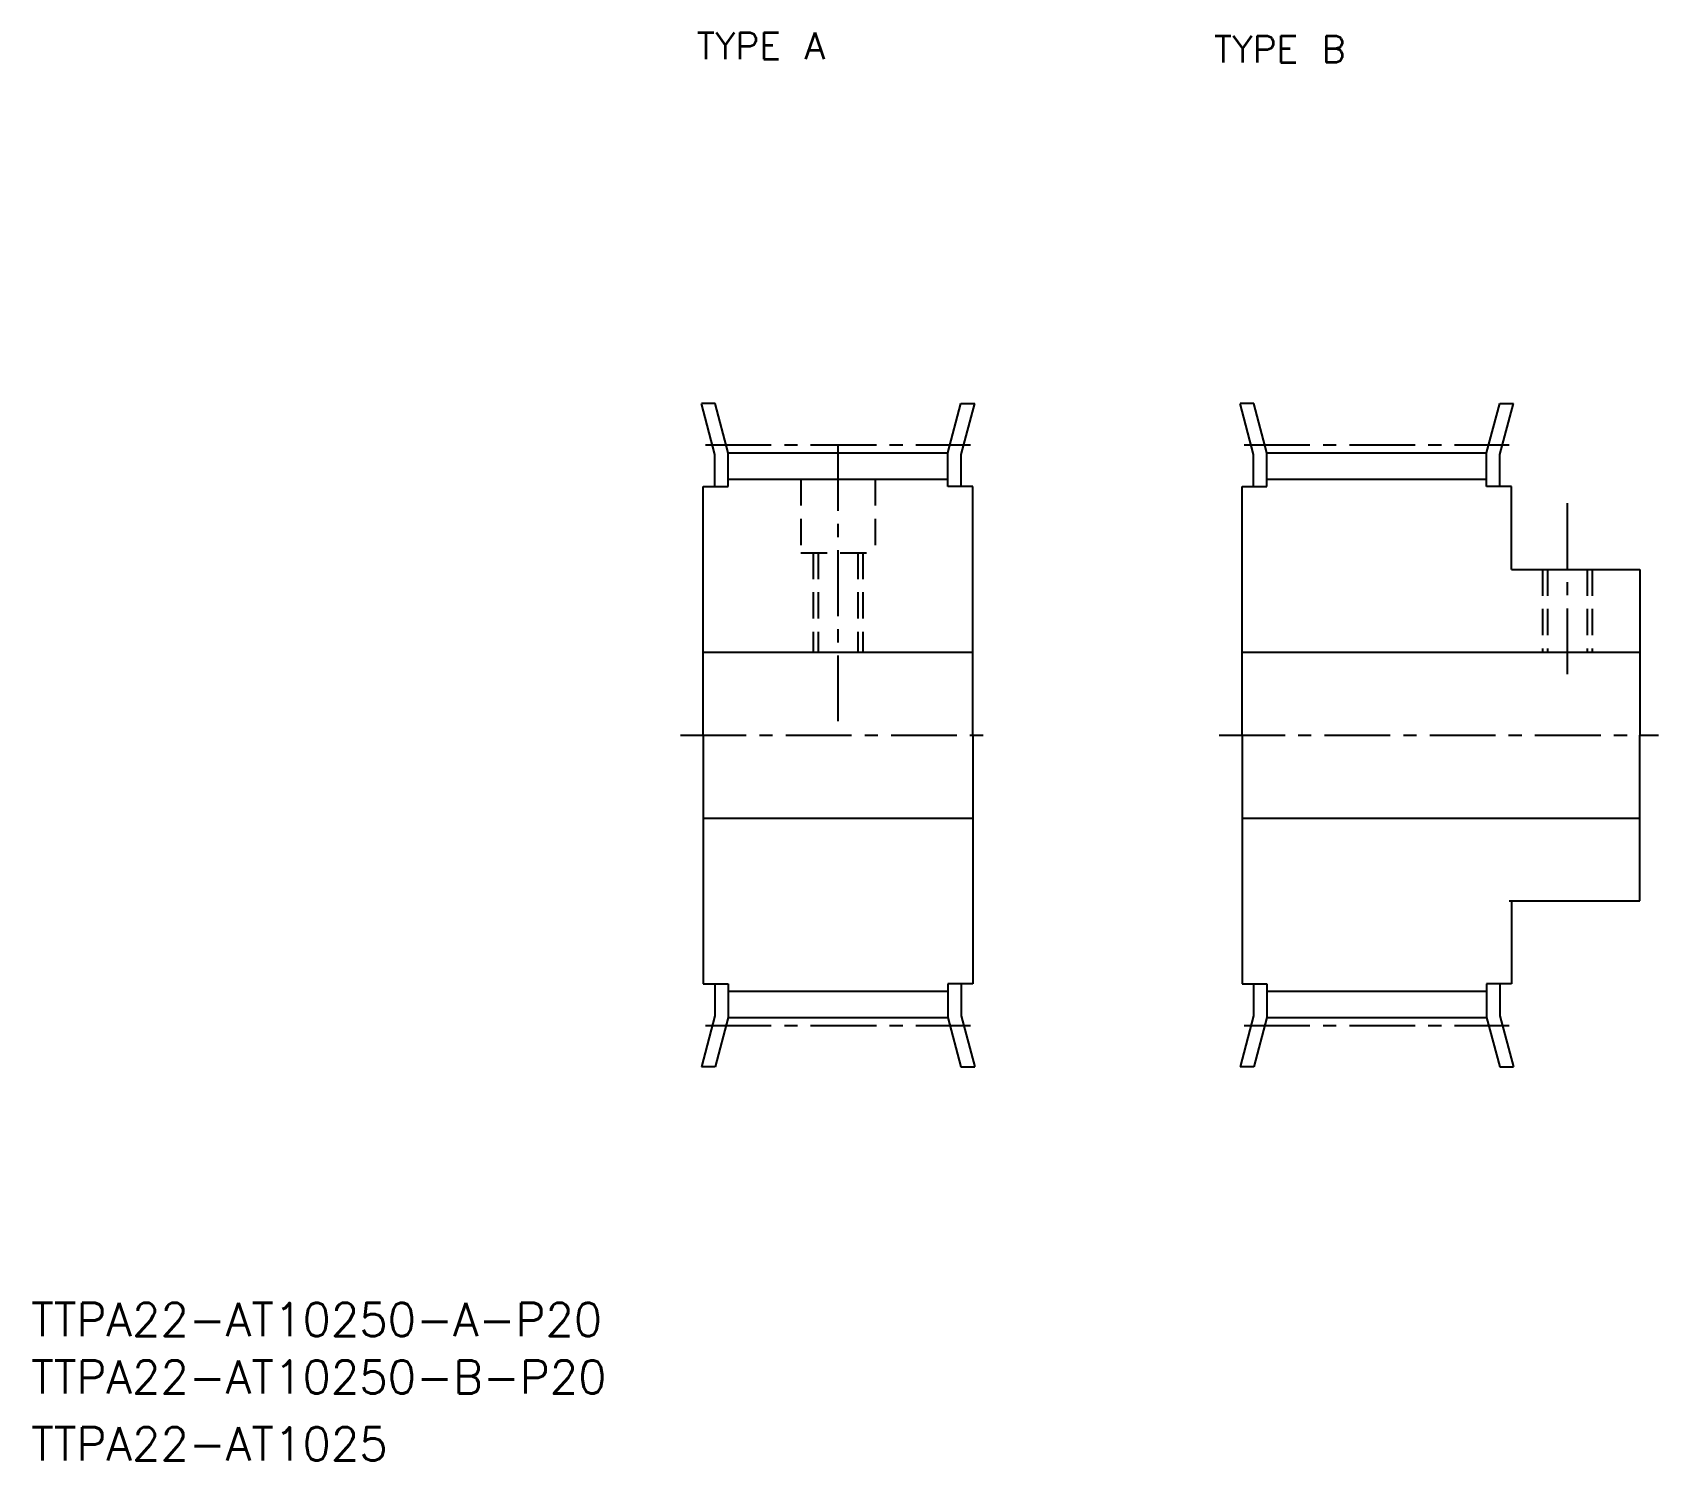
# Model space of a CAD drawing. Extents: x 34 to 231, y 66 to 238.
import ezdxf

# ---------------------------------------------------------------- set-up
doc = ezdxf.new("R2010")
doc.units = 0
doc.header["$LTSCALE"] = 0.25
doc.linetypes.add('CENTER', pattern=[50.8, 31.75, -6.35, 6.35, -6.35])
doc.linetypes.add('DASHED', pattern=[19.05, 12.7, -6.35])
doc.layers.get('0').update_dxf_attribs({"linetype": 'CONTINUOUS'})
doc.layers.add('CENTER', color=1, linetype='CENTER')
doc.styles.get("Standard").update_dxf_attribs({"font": 'txt.shx'})

msp = doc.modelspace()

# ---------------------------------------------------------------- linework, layer by layer
for p, q in [((116.76, 186.94), (115.12, 193.08)), ((116.77, 193.08), (115.12, 193.08)), ((118.36, 187.15), (116.77, 193.08)), ((144.86, 187.15), (146.45, 193.08)), ((146.45, 193.08), (148.11, 193.08)), ((146.46, 186.94), (148.11, 193.08)), ((181.76, 186.94), (180.12, 193.08)), ((181.77, 193.08), (180.12, 193.08)), ((183.36, 187.15), (181.77, 193.08)), ((209.86, 187.15), (211.45, 193.08)), ((211.45, 193.08), (213.11, 193.08)), ((211.46, 186.94), (213.11, 193.08)), ((116.76, 183.08), (116.76, 186.94)), ((118.36, 183.08), (118.36, 187.15)), ((118.36, 187.15), (144.86, 187.15)), ((144.86, 183.08), (144.86, 187.15)), ((146.46, 183.08), (146.46, 186.94)), ((181.76, 183.08), (181.76, 186.94)), ((183.36, 187.15), (209.86, 187.15)), ((183.36, 183.08), (183.36, 187.15)), ((209.86, 183.08), (209.86, 187.15)), ((211.46, 183.08), (211.46, 186.94)), ((115.36, 153.08), (115.36, 183.08)), ((115.36, 183.08), (118.36, 183.08)), ((118.36, 183.95), (144.86, 183.95)), ((147.86, 183.08), (144.86, 183.08)), ((147.86, 153.08), (147.86, 183.08)), ((180.36, 153.08), (180.36, 183.08)), ((180.36, 183.08), (183.36, 183.08)), ((183.36, 183.95), (209.86, 183.95)), ((212.86, 183.08), (209.86, 183.08)), ((212.86, 173.08), (212.86, 183.08)), ((212.86, 173.08), (228.36, 173.08)), ((228.36, 173.08), (228.36, 153.08)), ((115.36, 163.08), (147.86, 163.08)), ((180.36, 163.08), (228.36, 163.08)), ((115.36, 153.08), (115.36, 123.08)), ((147.86, 153.08), (147.86, 123.08)), ((180.36, 153.08), (180.36, 123.08)), ((228.36, 133.08), (228.36, 153.08)), ((115.36, 143.08), (147.86, 143.08)), ((180.36, 143.08), (228.36, 143.08)), ((212.61, 133.08), (228.36, 133.08)), ((212.86, 133.08), (212.86, 123.08)), ((115.36, 123.08), (118.36, 123.08)), ((116.76, 123.08), (116.76, 119.21)), ((118.36, 123.08), (118.36, 119)), ((118.36, 122.2), (144.86, 122.2)), ((144.86, 123.08), (144.86, 119)), ((147.86, 123.08), (144.86, 123.08)), ((146.46, 123.08), (146.46, 119.21)), ((180.36, 123.08), (183.36, 123.08)), ((181.76, 123.08), (181.76, 119.21)), ((183.36, 123.08), (183.36, 119)), ((183.36, 122.2), (209.86, 122.2)), ((209.86, 123.08), (209.86, 119)), ((212.86, 123.08), (209.86, 123.08)), ((211.46, 123.08), (211.46, 119.21)), ((116.76, 119.21), (115.12, 113.08)), ((118.36, 119), (116.77, 113.08)), ((118.36, 119), (144.86, 119)), ((144.86, 119), (146.45, 113.08)), ((146.46, 119.21), (148.11, 113.08)), ((181.76, 119.21), (180.12, 113.08)), ((183.36, 119), (181.77, 113.08)), ((183.36, 119), (209.86, 119)), ((209.86, 119), (211.45, 113.08)), ((211.46, 119.21), (213.11, 113.08)), ((116.77, 113.08), (115.12, 113.08)), ((146.45, 113.08), (148.11, 113.08)), ((181.77, 113.08), (180.12, 113.08)), ((211.45, 113.08), (213.11, 113.08))]:
    msp.add_line(p, q)
at = {"color": 3, "linetype": 'DASHED'}
for p, q in [((127.11, 183.95), (127.11, 175.08)), ((136.11, 183.95), (136.11, 175.08)), ((127.11, 175.08), (136.11, 175.08)), ((128.61, 175.08), (128.61, 163.08)), ((129.21, 175.08), (129.21, 163.08)), ((134.01, 175.08), (134.01, 163.08)), ((134.61, 175.08), (134.61, 163.08)), ((216.61, 173.08), (216.61, 163.08)), ((217.21, 173.08), (217.21, 163.08)), ((222.01, 173.08), (222.01, 163.08)), ((222.61, 173.08), (222.61, 163.08))]:
    msp.add_line(p, q, dxfattribs=at)
at = {"layer": 'CENTER'}
for p, q in [((115.61, 188.09), (147.61, 188.09)), ((131.61, 188.09), (131.61, 153.08)), ((180.61, 188.09), (212.61, 188.09)), ((219.61, 181.08), (219.61, 160.08)), ((112.61, 153.08), (150.61, 153.08)), ((177.61, 153.08), (230.61, 153.08)), ((115.61, 118.06), (147.61, 118.06)), ((180.61, 118.06), (212.61, 118.06))]:
    msp.add_line(p, q, dxfattribs=at)

# ---------------------------------------------------------------- texts
for s, height, p in [('TYPE A', 3.2, (114.56, 234.66)), ('TYPE B', 3.2, (176.97, 234.24)), ('TTPA22-AT10250-A-P20', 4, (34.25, 80.57)), ('TTPA22-AT10250-B-P20', 4, (34.25, 73.64)), ('TTPA22-AT1025', 4, (34.25, 65.57))]:
    msp.add_text(s, height=height).set_placement(p)

doc.saveas('drawing.dxf')
